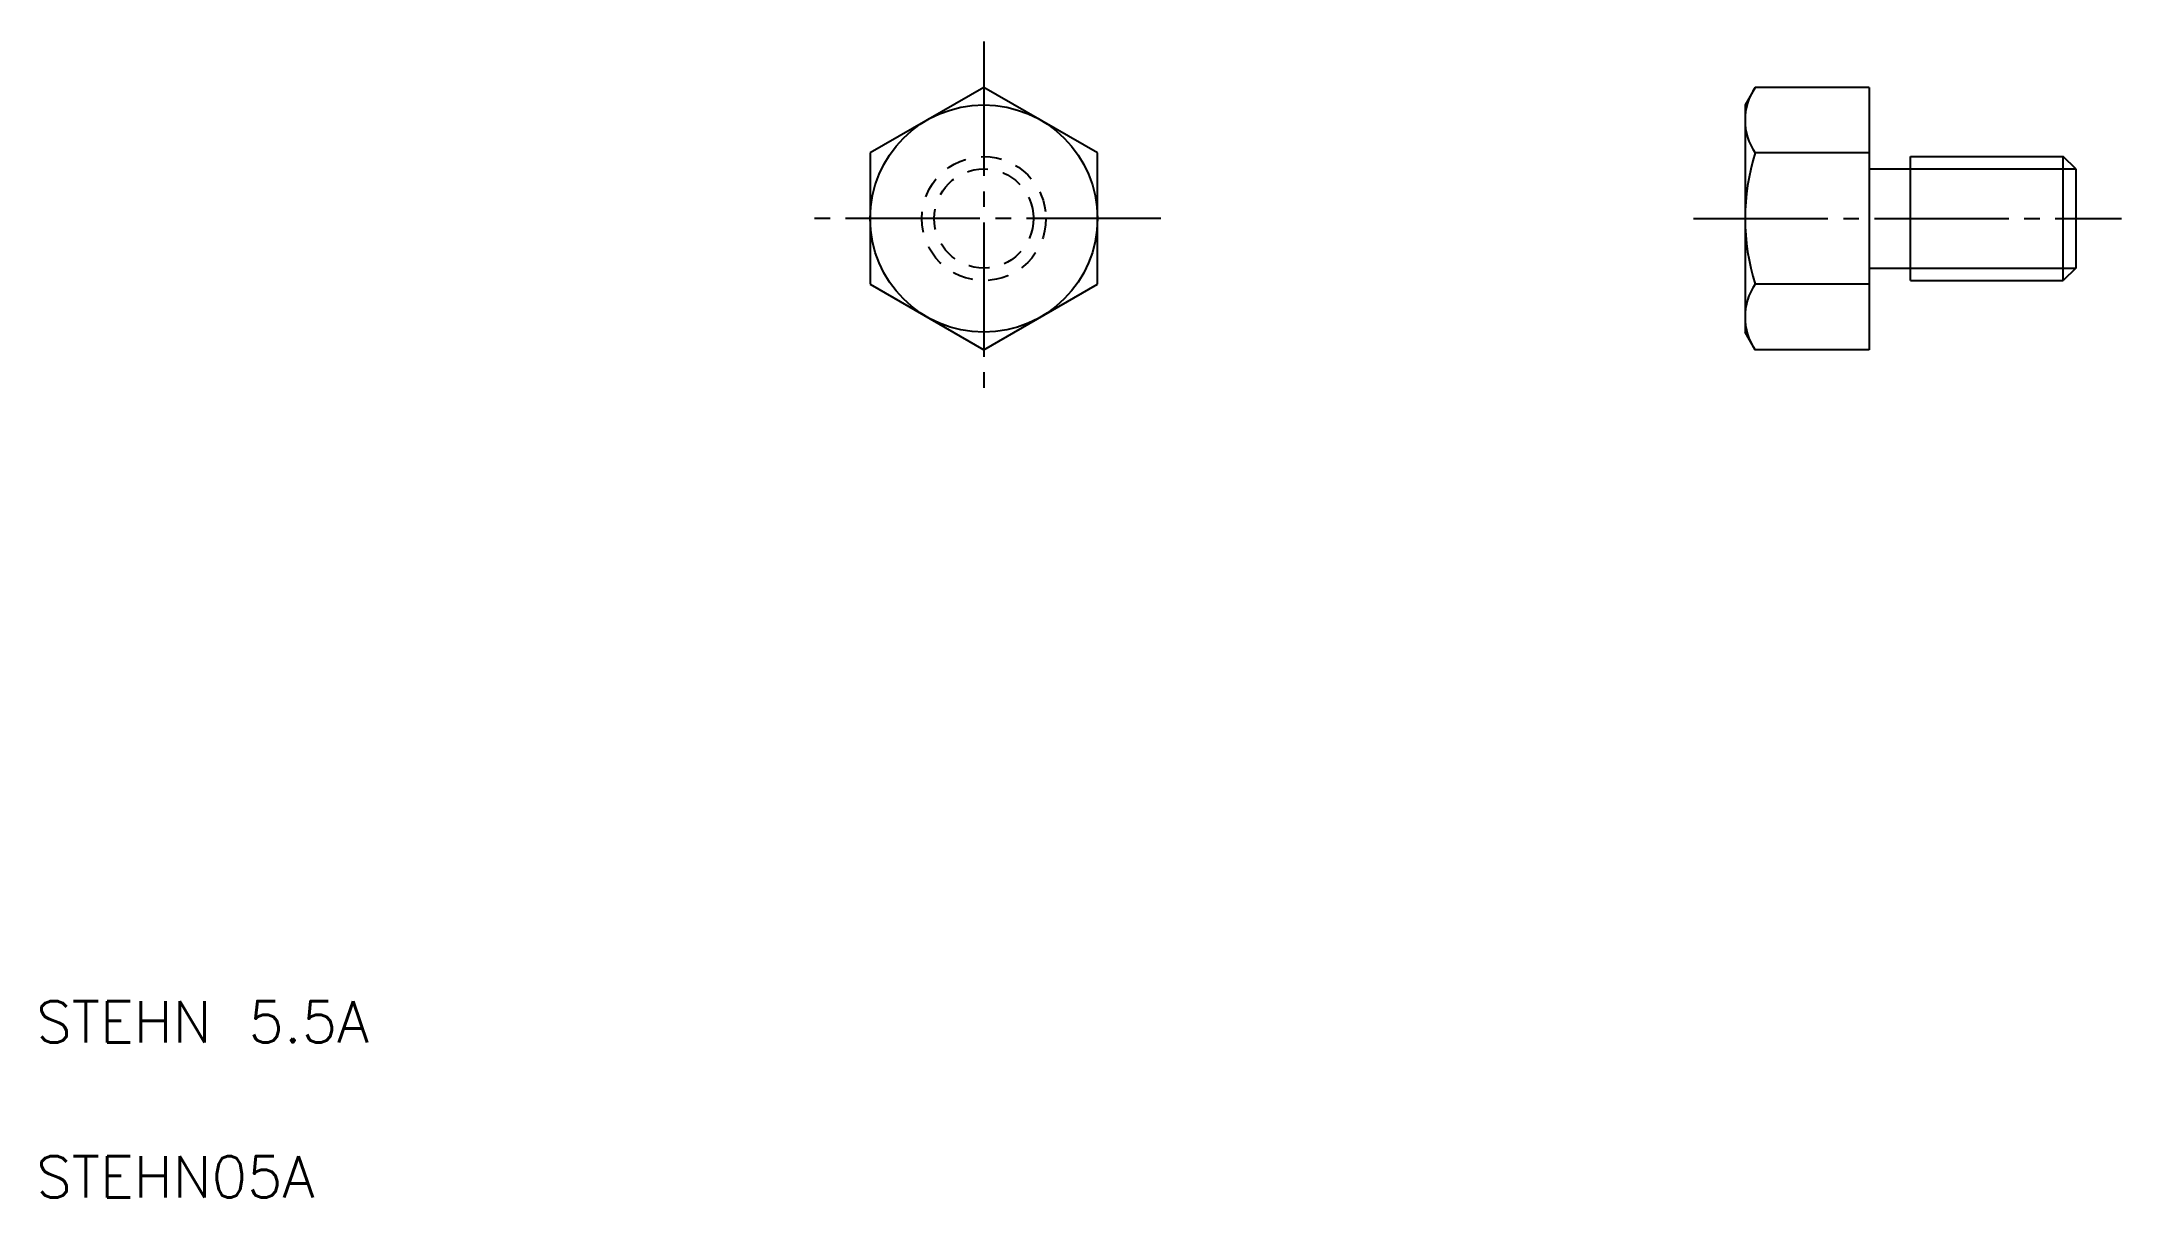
# Model space of a CAD drawing. Extents: x 2.6 to 52.9, y 2.5 to 30.5.
import ezdxf

# ---------------------------------------------------------------- set-up
doc = ezdxf.new("R2010")
doc.units = 0
doc.header["$LTSCALE"] = 0.25
doc.linetypes.add('CENTER', pattern=[17.5, 13, -1.5, 1.5, -1.5])
doc.linetypes.add('DASHED', pattern=[3.5, 2, -1.5])
doc.layers.get('0').update_dxf_attribs({"linetype": 'CONTINUOUS'})
doc.styles.get("Standard").update_dxf_attribs({"font": 'txt.shx'})

msp = doc.modelspace()

# ---------------------------------------------------------------- linework, layer by layer
at = {"color": 1, "linetype": 'CENTER'}
for p, q in [((25.421, 30.464), (25.421, 21.9)), ((29.703, 26.182), (21.139, 26.182)), ((42.587, 26.182), (52.938, 26.182))]:
    msp.add_line(p, q, dxfattribs=at)
at = {"color": 7, "linetype": 'CONTINUOUS'}
for p, q in [((25.421, 29.357), (22.671, 27.77)), ((28.171, 27.77), (25.421, 29.357)), ((44.079, 29.357), (43.833, 28.932)), ((46.833, 29.357), (44.079, 29.357)), ((46.833, 29.357), (46.833, 23.006)), ((43.833, 28.932), (43.833, 23.432)), ((22.671, 27.77), (22.671, 24.594)), ((28.171, 24.594), (28.171, 27.77)), ((46.833, 27.77), (44.079, 27.77)), ((47.833, 24.682), (47.833, 27.682)), ((47.833, 27.682), (51.533, 27.682)), ((51.533, 24.682), (51.533, 27.682)), ((51.833, 27.382), (51.533, 27.682)), ((46.833, 27.382), (47.833, 27.382)), ((51.833, 27.382), (51.833, 24.982)), ((46.833, 24.982), (47.833, 24.982)), ((47.833, 24.682), (51.533, 24.682)), ((51.833, 24.982), (51.533, 24.682)), ((22.671, 24.594), (25.421, 23.006)), ((25.421, 23.006), (28.171, 24.594)), ((46.833, 24.594), (44.079, 24.594)), ((44.079, 23.006), (43.833, 23.432)), ((46.833, 23.006), (44.079, 23.006))]:
    msp.add_line(p, q, dxfattribs=at)
for p, q in [((47.083, 27.382), (47.083, 27.382)), ((47.333, 27.382), (47.333, 27.382))]:
    msp.add_line(p, q)
at = {"color": 3, "linetype": 'CONTINUOUS'}
for p, q in [((47.833, 27.382), (51.833, 27.382)), ((47.833, 24.982), (51.833, 24.982))]:
    msp.add_line(p, q, dxfattribs=at)
at = {"color": 7, "linetype": 'CONTINUOUS'}
msp.add_circle((25.421, 26.182), 2.75, dxfattribs=at)
at = {"color": 3, "linetype": 'DASHED'}
for radius in [1.5, 1.2]:
    msp.add_circle((25.421, 26.182), radius, dxfattribs=at)
at = {"color": 7, "linetype": 'CONTINUOUS'}
for centre, radius, start, end in [((45.239, 28.563), 1.406, 145.6111, 214.3889), ((49.088, 26.182), 5.254, 162.4111, 197.5889), ((45.239, 23.8), 1.406, 145.6111, 214.3889)]:
    msp.add_arc(centre, radius, start, end, dxfattribs=at)

# ---------------------------------------------------------------- texts
for s, p in [('STEHN 5.5A', (2.5, 6.25)), ('STEHN05A', (2.5, 2.5))]:
    msp.add_text(s, height=1).set_placement(p)

doc.saveas('drawing.dxf')
